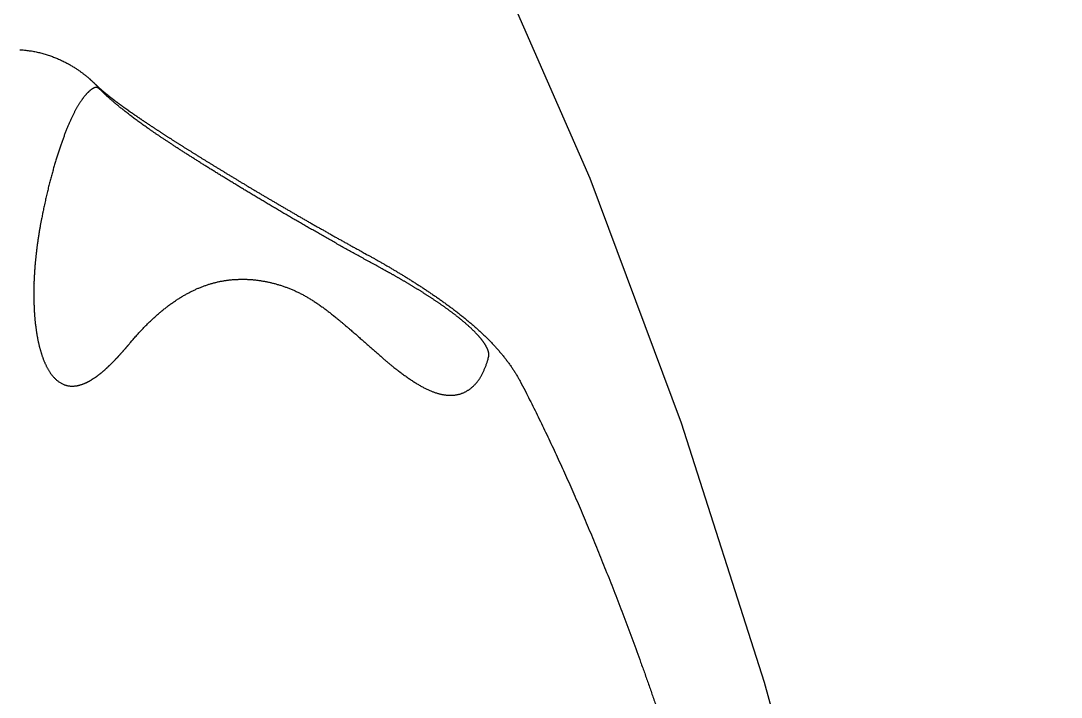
# Model space of a CAD drawing. Extents: x 528 to 612, y 649 to 778.
# Drawn here: x 536.222 to 537.389, y 693.085 to 693.844 of the extents above; entities that cross this region are included whole.
import ezdxf

# ---------------------------------------------------------------- set-up
doc = ezdxf.new("R2010")
doc.units = 0
doc.header["$MEASUREMENT"] = 0
doc.layers.add('1', color=4, linetype='Continuous')

# ---------------------------------------------------------------- blocks, each defined once
blk = doc.blocks.new('5S55RR1')
at = {"layer": '1', "color": 3, "linetype": 'Continuous'}
for points in [[(-73.8014, 94.4572), (-73.8006, 94.4575, -0.000548), (-73.7997, 94.4577, -0.000547), (-73.7989, 94.458, -0.000543), (-73.7981, 94.4583, -0.000536), (-73.7973, 94.4585, -0.000531), (-73.7964, 94.4588, -0.000526), (-73.7956, 94.4591, -0.000521), (-73.7948, 94.4593, -0.000516), (-73.7939, 94.4596, -0.000511), (-73.7931, 94.4598, -0.000506), (-73.7922, 94.4601, -0.000501), (-73.7914, 94.4603, -0.000496), (-73.7905, 94.4606, -0.000492), (-73.7897, 94.4609, -0.000487), (-73.7888, 94.4611, -0.000482), (-73.788, 94.4614, -0.000477), (-73.7871, 94.4616, -0.000473), (-73.7862, 94.4619, -0.000468), (-73.7854, 94.4621, -0.000463), (-73.7845, 94.4624, -0.000458), (-73.7836, 94.4626, -0.000458), (-73.7828, 94.4629, -0.000462), (-73.7819, 94.4631, -0.000466), (-73.781, 94.4634, -0.00047), (-73.7801, 94.4636, -0.000474), (-73.7792, 94.4638, -0.000478), (-73.7783, 94.4641, -0.000482), (-73.7774, 94.4643, -0.000486), (-73.7765, 94.4646, -0.00049), (-73.7757, 94.4648, -0.000494), (-73.7748, 94.465, -0.000497), (-73.7738, 94.4653, -0.000502), (-73.7729, 94.4655, -0.000505), (-73.772, 94.4657, -0.000509), (-73.7711, 94.466, -0.000512), (-73.7702, 94.4662, -0.000516), (-73.7693, 94.4664, -0.00052), (-73.7684, 94.4667, -0.000524), (-73.7675, 94.4669, -0.000527), (-73.7665, 94.4671, -0.000531), (-73.7656, 94.4673, -0.000534), (-73.7647, 94.4676, -0.000538), (-73.7637, 94.4678, -0.000542), (-73.7628, 94.468, -0.000547), (-73.7619, 94.4682, -0.00055), (-73.7609, 94.4684, -0.000554), (-73.76, 94.4686, -0.000558), (-73.759, 94.4689, -0.000562), (-73.7581, 94.4691, -0.000566), (-73.7571, 94.4693, -0.00057), (-73.7562, 94.4695, -0.000573), (-73.7552, 94.4697, -0.000577), (-73.7542, 94.4699, -0.00058), (-73.7533, 94.4701, -0.000584), (-73.7523, 94.4703, -0.000588), (-73.7513, 94.4705, -0.000592), (-73.7504, 94.4707, -0.000595), (-73.7494, 94.4709, -0.000599), (-73.7484, 94.4711, -0.000602), (-73.7474, 94.4713, -0.000605), (-73.7464, 94.4715, -0.00061), (-73.7454, 94.4717, -0.000616), (-73.7444, 94.4719, -0.000622), (-73.7435, 94.472, -0.000629), (-73.7425, 94.4722, -0.000634), (-73.7415, 94.4724, -0.000641), (-73.7405, 94.4726, -0.000646), (-73.7394, 94.4728, -0.000653), (-73.7384, 94.4729, -0.000658), (-73.7374, 94.4731, -0.000664), (-73.7364, 94.4733, -0.000669), (-73.7354, 94.4734, -0.000676), (-73.7344, 94.4736, -0.000681), (-73.7333, 94.4738, -0.000687), (-73.7323, 94.4739, -0.000692), (-73.7313, 94.4741, -0.000697), (-73.7302, 94.4742, -0.000702), (-73.7292, 94.4744, -0.000708), (-73.7282, 94.4745, -0.000713), (-73.7271, 94.4747, -0.000718), (-73.7261, 94.4748, -0.000726), (-73.725, 94.475, -0.00074), (-73.724, 94.4751, -0.000752), (-73.7229, 94.4752, -0.000767), (-73.7218, 94.4754, -0.000779), (-73.7208, 94.4755, -0.000793), (-73.7197, 94.4756, -0.000805), (-73.7186, 94.4758, -0.000819), (-73.7176, 94.4759, -0.00083), (-73.7165, 94.476, -0.000844), (-73.7154, 94.4761, -0.000855), (-73.7143, 94.4762, -0.000868), (-73.7132, 94.4763, -0.000879), (-73.7121, 94.4764, -0.000892), (-73.711, 94.4765, -0.000902), (-73.7099, 94.4766, -0.000915), (-73.7088, 94.4767, -0.000925), (-73.7077, 94.4768, -0.000937), (-73.7066, 94.4769, -0.00095), (-73.7055, 94.477, -0.000967), (-73.7044, 94.477, -0.000982), (-73.7033, 94.4771, -0.001), (-73.7022, 94.4772, -0.001015), (-73.701, 94.4773, -0.001032), (-73.6999, 94.4773, -0.001046), (-73.6988, 94.4774, -0.001062), (-73.6976, 94.4774, -0.001077), (-73.6965, 94.4775, -0.001097), (-73.6953, 94.4775, -0.001115), (-73.6942, 94.4775, -0.001141), (-73.693, 94.4776, -0.001161), (-73.6919, 94.4776, -0.001184), (-73.6907, 94.4776, -0.001204), (-73.6895, 94.4776, -0.001227), (-73.6884, 94.4776, -0.001245), (-73.6872, 94.4776, -0.001266), (-73.686, 94.4776, -0.001294), (-73.6848, 94.4776, -0.001337), (-73.6836, 94.4776, -0.001375), (-73.6824, 94.4776, -0.001419), (-73.6812, 94.4775, -0.001456), (-73.68, 94.4775, -0.001499), (-73.6788, 94.4775, -0.001533), (-73.6776, 94.4774, -0.001572), (-73.6764, 94.4773, -0.001608), (-73.6752, 94.4773, -0.001657), (-73.674, 94.4772, -0.001707), (-73.6727, 94.4771, -0.001777), (-73.6715, 94.477, -0.001833), (-73.6703, 94.4769, -0.001897), (-73.669, 94.4768, -0.00195), (-73.6678, 94.4767, -0.002014), (-73.6665, 94.4765, -0.002062), (-73.6653, 94.4764, -0.002113), (-73.664, 94.4762, -0.002183), (-73.6627, 94.476, -0.002294), (-73.6614, 94.4758, -0.002397), (-73.6602, 94.4756, -0.002525), (-73.6589, 94.4754, -0.002628), (-73.6576, 94.4752, -0.002742), (-73.6563, 94.4749, -0.002834), (-73.655, 94.4747, -0.00294), (-73.6537, 94.4744, -0.003025), (-73.6524, 94.4741, -0.003125), (-73.651, 94.4738, -0.003303), (-73.6497, 94.4734, -0.003618), (-73.6484, 94.4731, -0.003882), (-73.647, 94.4727, -0.004182), (-73.6457, 94.4723, -0.004432), (-73.6443, 94.4718, -0.004717), (-73.643, 94.4714, -0.004942), (-73.6416, 94.4709, -0.005194), (-73.6403, 94.4703, -0.005413), (-73.6389, 94.4698, -0.005688), (-73.6376, 94.4691, -0.006102), (-73.6362, 94.4685, -0.006793), (-73.6349, 94.4678, -0.007355), (-73.6335, 94.467, -0.007996), (-73.6322, 94.4662, -0.008586), (-73.6309, 94.4654, -0.009341), (-73.6296, 94.4645, -0.009893), (-73.6284, 94.4635, -0.010526), (-73.6271, 94.4625, -0.011246), (-73.626, 94.4614, -0.012361), (-73.6249, 94.4602, -0.01311), (-73.6238, 94.459, -0.013609), (-73.6229, 94.4578, -0.013799), (-73.622, 94.4566, -0.013615), (-73.6212, 94.4553, -0.013779), (-73.6206, 94.454, -0.014017), (-73.62, 94.4528, -0.014074), (-73.6195, 94.4515, -0.013388), (-73.619, 94.4503, -0.012933), (-73.6187, 94.4491, -0.012341), (-73.6184, 94.4479, -0.011848), (-73.6182, 94.4467, -0.01103), (-73.618, 94.4456, -0.010436), (-73.6179, 94.4444, -0.009784), (-73.6179, 94.4433, -0.009365), (-73.6178, 94.4422, -0.008961), (-73.6178, 94.4411, -0.008547), (-73.6179, 94.4401, -0.007927), (-73.618, 94.439, -0.007396), (-73.6181, 94.438, -0.006755), (-73.6182, 94.437, -0.006403), (-73.6184, 94.436, -0.006213), (-73.6185, 94.435, -0.006035), (-73.6187, 94.434, -0.005782), (-73.619, 94.433, -0.005561), (-73.6192, 94.4321, -0.005283), (-73.6194, 94.4312, -0.005034), (-73.6197, 94.4302, -0.004728), (-73.62, 94.4293, -0.004457), (-73.6203, 94.4284, -0.004135), (-73.6206, 94.4275, -0.00393), (-73.621, 94.4266, -0.003779), (-73.6213, 94.4257, -0.003645), (-73.6217, 94.4249, -0.003484), (-73.622, 94.424, -0.003342), (-73.6224, 94.4232, -0.003173), (-73.6228, 94.4223, -0.003022), (-73.6232, 94.4215, -0.002843), (-73.6236, 94.4207, -0.002691), (-73.624, 94.4198, -0.002521), (-73.6244, 94.419, -0.002424), (-73.6248, 94.4182, -0.002369), (-73.6252, 94.4174, -0.002318), (-73.6256, 94.4166, -0.002253), (-73.6261, 94.4158, -0.002197), (-73.6265, 94.415, -0.002133), (-73.627, 94.4143, -0.002076), (-73.6274, 94.4135, -0.002009), (-73.6279, 94.4127, -0.00195), (-73.6283, 94.4119, -0.001882), (-73.6288, 94.4112, -0.001822), (-73.6293, 94.4104, -0.001752), (-73.6297, 94.4097, -0.001691), (-73.6302, 94.4089, -0.001621), (-73.6307, 94.4082, -0.001558), (-73.6312, 94.4075, -0.001482), (-73.6317, 94.4067, -0.001429), (-73.6322, 94.406, -0.001381), (-73.6327, 94.4053, -0.001346), (-73.6332, 94.4046, -0.001313), (-73.6337, 94.4039, -0.001282), (-73.6342, 94.4032, -0.001245), (-73.6347, 94.4025, -0.001213), (-73.6352, 94.4018, -0.001176), (-73.6357, 94.4011, -0.001143), (-73.6362, 94.4004, -0.001106), (-73.6367, 94.3997, -0.001072), (-73.6372, 94.399, -0.001034), (-73.6378, 94.3983, -0.001001), (-73.6383, 94.3976, -0.000963), (-73.6388, 94.397, -0.000928), (-73.6393, 94.3963, -0.000888), (-73.6399, 94.3956, -0.000856), (-73.6404, 94.3949, -0.000821), (-73.6409, 94.3943, -0.000796), (-73.6414, 94.3936, -0.000772), (-73.642, 94.393, -0.000751), (-73.6425, 94.3923, -0.000725), (-73.643, 94.3916, -0.000703), (-73.6436, 94.391, -0.000678), (-73.6441, 94.3903, -0.000655), (-73.6446, 94.3897, -0.000629), (-73.6452, 94.3891, -0.000607), (-73.6457, 94.3884, -0.000581), (-73.6462, 94.3878, -0.000558), (-73.6468, 94.3871, -0.000532), (-73.6473, 94.3865, -0.000508), (-73.6479, 94.3859, -0.00048), (-73.6484, 94.3852, -0.000459), (-73.6489, 94.3846, -0.000437), (-73.6495, 94.384, -0.000432), (-73.65, 94.3834, -0.000443), (-73.6505, 94.3828, -0.000458), (-73.6511, 94.3821, -0.00048), (-73.6516, 94.3815, -0.000475), (-73.6522, 94.3809, -0.000451), (-73.6527, 94.3803, -0.000513), (-73.6532, 94.3797, -0.000633), (-73.6538, 94.3791, -0.000483), (-73.6543, 94.3785, -0.000151), (-73.6548, 94.3779, -0.000715), (-73.6554, 94.3773, -0.00128), (-73.6563, 94.3762, -0.000632), (-73.6576, 94.3749, -0.000334)], [(-73.7015, 94.084), (-73.7054, 94.0893, 0.000336), (-73.7093, 94.0945, 0.000339), (-73.7131, 94.0997, 0.000346), (-73.717, 94.1049, 0.000356), (-73.7208, 94.11, 0.000365), (-73.7246, 94.1151, 0.000373), (-73.7284, 94.1201, 0.000382), (-73.7321, 94.1251, 0.000391), (-73.7358, 94.13, 0.000394), (-73.7396, 94.1349, 0.000389), (-73.7433, 94.1398, 0.000386), (-73.7469, 94.1446, 0.000381), (-73.7506, 94.1493, 0.000377), (-73.7542, 94.154, 0.000372), (-73.7578, 94.1587, 0.000369), (-73.7614, 94.1633, 0.000364), (-73.7649, 94.1679, 0.000361), (-73.7684, 94.1725, 0.000358), (-73.7719, 94.1769, 0.000357), (-73.7754, 94.1814, 0.000354), (-73.7788, 94.1858, 0.000353), (-73.7823, 94.1901, 0.00035), (-73.7857, 94.1944, 0.000348), (-73.789, 94.1987, 0.000346), (-73.7924, 94.2029, 0.000344), (-73.7957, 94.207, 0.000341), (-73.7989, 94.2111, 0.00034), (-73.8022, 94.2152, 0.000337), (-73.8054, 94.2192, 0.000336), (-73.8086, 94.2232, 0.000333), (-73.8117, 94.2271, 0.000332), (-73.8149, 94.2309, 0.000329), (-73.818, 94.2347, 0.000331), (-73.821, 94.2385, 0.000338), (-73.8241, 94.2422, 0.000345), (-73.8271, 94.2459, 0.000353), (-73.83, 94.2495, 0.000362), (-73.833, 94.2531, 0.00037), (-73.8359, 94.2566, 0.000379), (-73.8387, 94.2601, 0.000389), (-73.8416, 94.2635, 0.000399), (-73.8444, 94.2668, 0.00041), (-73.8471, 94.2701, 0.000421), (-73.8499, 94.2734, 0.000433), (-73.8526, 94.2766, 0.000446), (-73.8552, 94.2797, 0.000459), (-73.8578, 94.2828, 0.000473), (-73.8604, 94.2859, 0.000488), (-73.863, 94.2889, 0.000505), (-73.8655, 94.2918, 0.000526), (-73.868, 94.2947, 0.000548), (-73.8704, 94.2975, 0.000571), (-73.8728, 94.3003, 0.000597), (-73.8752, 94.303, 0.000623), (-73.8775, 94.3056, 0.000652), (-73.8798, 94.3082, 0.000682), (-73.8821, 94.3108, 0.000715), (-73.8843, 94.3132, 0.00075), (-73.8865, 94.3157, 0.000788), (-73.8886, 94.318, 0.000828), (-73.8907, 94.3203, 0.000872), (-73.8928, 94.3226, 0.000918), (-73.8948, 94.3247, 0.00097), (-73.8968, 94.3269, 0.001028), (-73.8987, 94.3289, 0.00107), (-73.9006, 94.3309, 0.001084), (-73.9025, 94.3329, 0.001102), (-73.9043, 94.3347, 0.001108), (-73.9061, 94.3366, 0.001123), (-73.9078, 94.3383, 0.001131), (-73.9095, 94.34, 0.001148), (-73.9112, 94.3417, 0.001153), (-73.9128, 94.3433, 0.001166), (-73.9144, 94.3448, 0.001167), (-73.9159, 94.3463, 0.001178), (-73.9174, 94.3478, 0.001178), (-73.9189, 94.3491, 0.001188), (-73.9203, 94.3505, 0.001184), (-73.9216, 94.3518, 0.001197), (-73.923, 94.353, 0.001203), (-73.9243, 94.3542, 0.001221), (-73.9255, 94.3553, 0.001226), (-73.9267, 94.3564, 0.001245), (-73.9279, 94.3574, 0.001249), (-73.9291, 94.3584, 0.001267), (-73.9302, 94.3594, 0.00127), (-73.9312, 94.3603, 0.001287), (-73.9322, 94.3612, 0.001288), (-73.9332, 94.362, 0.001304), (-73.9342, 94.3628, 0.0013), (-73.9351, 94.3636, 0.001317), (-73.9359, 94.3643, 0.001317), (-73.9368, 94.3649, 0.001254), (-73.9376, 94.3656, 0.001043), (-73.9383, 94.3662, 0.000829), (-73.939, 94.3667, 0.000516), (-73.9397, 94.3673, 0.000199), (-73.9404, 94.3678, -0.000221), (-73.941, 94.3683, -0.000664), (-73.9416, 94.3687, -0.001237), (-73.9421, 94.3692, -0.001853), (-73.9426, 94.3696, -0.002625), (-73.9431, 94.37, -0.003474), (-73.9435, 94.3704, -0.004511), (-73.9439, 94.3707, -0.005654), (-73.9443, 94.3711, -0.006998), (-73.9446, 94.3714, -0.008588), (-73.9449, 94.3718, -0.010534), (-73.9452, 94.3721, -0.012643), (-73.9455, 94.3724, -0.01495), (-73.9457, 94.3728, -0.017242), (-73.9459, 94.3731, -0.01942), (-73.946, 94.3734, -0.021214), (-73.9461, 94.3738, -0.022463), (-73.9462, 94.3741, -0.022921), (-73.9463, 94.3745, -0.022605), (-73.9463, 94.3748, -0.021479), (-73.9463, 94.3752, -0.019848), (-73.9462, 94.3756, -0.017782), (-73.9462, 94.3761, -0.015579), (-73.9461, 94.3765, -0.013558), (-73.9459, 94.377, -0.012005), (-73.9457, 94.3775, -0.010699), (-73.9456, 94.378, -0.009782), (-73.9453, 94.3786, -0.008917), (-73.9451, 94.3791, -0.008219), (-73.9448, 94.3797, -0.007573), (-73.9444, 94.3803, -0.007077), (-73.9441, 94.3809, -0.006599), (-73.9437, 94.3816, -0.006229), (-73.9432, 94.3822, -0.005863), (-73.9428, 94.3829, -0.005581), (-73.9423, 94.3836, -0.005283), (-73.9417, 94.3843, -0.005042), (-73.9412, 94.3851, -0.004804), (-73.9406, 94.3858, -0.004626), (-73.9399, 94.3866, -0.004444), (-73.9393, 94.3873, -0.004312), (-73.9386, 94.3881, -0.00417), (-73.9378, 94.3889, -0.004069), (-73.937, 94.3897, -0.003962), (-73.9362, 94.3905, -0.003896), (-73.9354, 94.3914, -0.003795), (-73.9345, 94.3922, -0.003701), (-73.9336, 94.393, -0.003573), (-73.9326, 94.3939, -0.003442), (-73.9317, 94.3947, -0.003315), (-73.9306, 94.3956, -0.003212), (-73.9296, 94.3965, -0.003105), (-73.9285, 94.3973, -0.003014), (-73.9274, 94.3982, -0.00292), (-73.9262, 94.3991, -0.002841), (-73.9251, 94.4, -0.002761), (-73.9238, 94.4009, -0.002695), (-73.9226, 94.4018, -0.002604), (-73.9213, 94.4027, -0.002498), (-73.92, 94.4036, -0.002393), (-73.9186, 94.4045, -0.002292), (-73.9172, 94.4054, -0.002195), (-73.9158, 94.4064, -0.002105), (-73.9143, 94.4073, -0.002018), (-73.9128, 94.4082, -0.001937), (-73.9113, 94.4092, -0.001857), (-73.9097, 94.4101, -0.001782), (-73.9082, 94.4111, -0.001712), (-73.9065, 94.412, -0.001651), (-73.9049, 94.413, -0.001597), (-73.9032, 94.4139, -0.001557), (-73.9014, 94.4149, -0.001514), (-73.8997, 94.4159, -0.001474), (-73.8979, 94.4169, -0.001434), (-73.896, 94.4178, -0.001399), (-73.8942, 94.4188, -0.001363), (-73.8923, 94.4198, -0.001331), (-73.8903, 94.4208, -0.001298), (-73.8884, 94.4218, -0.001267), (-73.8864, 94.4228, -0.00124), (-73.8843, 94.4238, -0.001223), (-73.8823, 94.4249, -0.001205), (-73.8802, 94.4259, -0.001192), (-73.878, 94.4269, -0.001177), (-73.8759, 94.4279, -0.001165), (-73.8736, 94.429, -0.00115), (-73.8714, 94.43, -0.00114), (-73.8691, 94.431, -0.001126), (-73.8668, 94.4321, -0.001116), (-73.8645, 94.4331, -0.001104), (-73.8621, 94.4342, -0.001098), (-73.8597, 94.4352, -0.001096), (-73.8573, 94.4363, -0.001106), (-73.8548, 94.4373, -0.00111), (-73.8523, 94.4384, -0.001117), (-73.8497, 94.4394, -0.001122), (-73.8472, 94.4405, -0.001133), (-73.8446, 94.4415, -0.001134), (-73.8419, 94.4426, -0.001134), (-73.8392, 94.4436, -0.001149), (-73.8365, 94.4447, -0.001185), (-73.8338, 94.4457, -0.001146), (-73.831, 94.4468, -0.001059), (-73.8282, 94.4478, -0.001138), (-73.8253, 94.4489, -0.001302), (-73.8224, 94.45, -0.000963), (-73.8196, 94.451, -0.000343), (-73.817, 94.4519, -0.001298), (-73.8136, 94.4531, -0.002107), (-73.8084, 94.4548, -0.000993), (-73.8014, 94.4572, -0.000521)], [(-73.6576, 94.3749), (-73.6592, 94.3731, 0.001837), (-73.6608, 94.3712, 0.001863), (-73.6624, 94.3694, 0.001888), (-73.664, 94.3676, 0.001908), (-73.6656, 94.3658, 0.001931), (-73.6671, 94.364, 0.001953), (-73.6686, 94.3621, 0.001977), (-73.6701, 94.3603, 0.001999), (-73.6715, 94.3585, 0.002023), (-73.6729, 94.3567, 0.002045), (-73.6743, 94.3549, 0.002069), (-73.6757, 94.353, 0.002092), (-73.6771, 94.3512, 0.002116), (-73.6784, 94.3494, 0.002138), (-73.6797, 94.3476, 0.002163), (-73.681, 94.3458, 0.002187), (-73.6822, 94.344, 0.00222), (-73.6835, 94.3421, 0.002261), (-73.6847, 94.3403, 0.002303), (-73.6859, 94.3385, 0.002344), (-73.687, 94.3367, 0.002387), (-73.6882, 94.3349, 0.00243), (-73.6893, 94.3331, 0.002474), (-73.6904, 94.3312, 0.002518), (-73.6914, 94.3294, 0.002563), (-73.6925, 94.3276, 0.002609), (-73.6935, 94.3258, 0.002655), (-73.6944, 94.324, 0.002702), (-73.6954, 94.3222, 0.002749), (-73.6963, 94.3203, 0.002798), (-73.6972, 94.3185, 0.002845), (-73.6981, 94.3167, 0.002892), (-73.699, 94.3149, 0.002934), (-73.6998, 94.3131, 0.00297), (-73.7006, 94.3113, 0.003008), (-73.7014, 94.3095, 0.003045), (-73.7021, 94.3077, 0.003083), (-73.7028, 94.3059, 0.003119), (-73.7035, 94.304, 0.003157), (-73.7042, 94.3022, 0.003193), (-73.7049, 94.3004, 0.00323), (-73.7055, 94.2986, 0.003265), (-73.7061, 94.2968, 0.003301), (-73.7066, 94.295, 0.003336), (-73.7072, 94.2932, 0.003371), (-73.7077, 94.2914, 0.003405), (-73.7081, 94.2896, 0.003438), (-73.7086, 94.2878, 0.003467), (-73.709, 94.286, 0.003492), (-73.7094, 94.2842, 0.003508), (-73.7098, 94.2824, 0.003526), (-73.7101, 94.2806, 0.003542), (-73.7105, 94.2788, 0.003558), (-73.7108, 94.277, 0.003571), (-73.711, 94.2752, 0.003585), (-73.7113, 94.2734, 0.003596), (-73.7115, 94.2716, 0.003607), (-73.7117, 94.2698, 0.003616), (-73.7118, 94.268, 0.003624), (-73.712, 94.2662, 0.00363), (-73.7121, 94.2644, 0.003637), (-73.7121, 94.2626, 0.003642), (-73.7122, 94.2608, 0.003642), (-73.7122, 94.259, 0.003635), (-73.7122, 94.2573, 0.003622), (-73.7122, 94.2555, 0.003596), (-73.7122, 94.2537, 0.003573), (-73.7121, 94.2519, 0.003548), (-73.712, 94.2501, 0.003524), (-73.7119, 94.2484, 0.003495), (-73.7117, 94.2466, 0.003468), (-73.7115, 94.2448, 0.003438), (-73.7113, 94.243, 0.00341), (-73.7111, 94.2413, 0.003377), (-73.7109, 94.2395, 0.003347), (-73.7106, 94.2377, 0.003314), (-73.7103, 94.236, 0.003282), (-73.71, 94.2342, 0.003243), (-73.7096, 94.2324, 0.003225), (-73.7093, 94.2307, 0.003226), (-73.7089, 94.2289, 0.003229), (-73.7085, 94.2272, 0.00324), (-73.708, 94.2254, 0.003244), (-73.7076, 94.2237, 0.003249), (-73.7071, 94.2219, 0.003249), (-73.7066, 94.2202, 0.003251), (-73.706, 94.2184, 0.003249), (-73.7055, 94.2167, 0.003248), (-73.7049, 94.2149, 0.003243), (-73.7043, 94.2132, 0.00324), (-73.7037, 94.2114, 0.003232), (-73.703, 94.2097, 0.003224), (-73.7023, 94.208, 0.003215), (-73.7016, 94.2062, 0.003211), (-73.7009, 94.2045, 0.003213), (-73.7001, 94.2028, 0.003233), (-73.6993, 94.201, 0.003243), (-73.6985, 94.1993, 0.003256), (-73.6977, 94.1976, 0.003261), (-73.6968, 94.1958, 0.003271), (-73.6959, 94.1941, 0.003273), (-73.695, 94.1924, 0.003279), (-73.6941, 94.1907, 0.003277), (-73.6931, 94.189, 0.003279), (-73.6921, 94.1872, 0.003273), (-73.691, 94.1855, 0.003272), (-73.69, 94.1838, 0.003262), (-73.6889, 94.1821, 0.003257), (-73.6877, 94.1804, 0.003245), (-73.6866, 94.1787, 0.003241), (-73.6854, 94.177, 0.003228), (-73.6842, 94.1753, 0.003222), (-73.6829, 94.1736, 0.003209), (-73.6816, 94.1719, 0.003202), (-73.6803, 94.1702, 0.00318), (-73.679, 94.1685, 0.003162), (-73.6776, 94.1668, 0.003127), (-73.6762, 94.1651, 0.003074), (-73.6747, 94.1634, 0.002886), (-73.6732, 94.1618, 0.002601), (-73.6717, 94.1601, 0.00272), (-73.6702, 94.1584, 0.00304), (-73.6685, 94.1567, 0.002269), (-73.667, 94.155, 0.000906), (-73.6656, 94.1536, 0.002915), (-73.6637, 94.1517, 0.004556), (-73.6608, 94.1488, 0.00216), (-73.6568, 94.1451, 0.00115)], [(-73.6568, 94.145), (-73.6545, 94.1429, 0.000762), (-73.6523, 94.1408, 0.0008), (-73.65, 94.1387, 0.000794), (-73.6478, 94.1367, 0.000735), (-73.6455, 94.1347, 0.000695), (-73.6433, 94.1327, 0.000659), (-73.6412, 94.1308, 0.000626), (-73.639, 94.1288, 0.000582), (-73.6369, 94.1269, 0.000545), (-73.6347, 94.1251, 0.0005), (-73.6327, 94.1232, 0.000461), (-73.6306, 94.1214, 0.000414), (-73.6285, 94.1196, 0.000372), (-73.6265, 94.1179, 0.000321), (-73.6245, 94.1161, 0.000276), (-73.6226, 94.1144, 0.000221), (-73.6206, 94.1127, 0.000172), (-73.6187, 94.1111, 0.000112), (-73.6168, 94.1094, 0.000058), (-73.615, 94.1078, -0.000007), (-73.6132, 94.1063, -0.000067), (-73.6114, 94.1047, -0.000138), (-73.6096, 94.1032, -0.000206), (-73.6079, 94.1017, -0.000287), (-73.6062, 94.1003, -0.000361), (-73.6046, 94.0988, -0.000445), (-73.603, 94.0974, -0.00054), (-73.6014, 94.096, -0.000664), (-73.5998, 94.0946, -0.000735), (-73.5983, 94.0933, -0.000766), (-73.5969, 94.092, -0.000999), (-73.5955, 94.0907, -0.001431), (-73.5941, 94.0894, -0.001158), (-73.5928, 94.0882, -0.000265), (-73.5916, 94.0872, -0.002015), (-73.5902, 94.0858, -0.004302), (-73.5882, 94.0839, -0.002364), (-73.5857, 94.0814, -0.001292)], [(-73.5871, 93.9791), (-73.5875, 93.979, -0.012006), (-73.5878, 93.9788, -0.011692), (-73.5882, 93.9787, -0.011246), (-73.5886, 93.9786, -0.010707), (-73.5889, 93.9785, -0.010182), (-73.5893, 93.9785, -0.009689), (-73.5898, 93.9784, -0.00917), (-73.5902, 93.9784, -0.008645), (-73.5906, 93.9783, -0.00824), (-73.5911, 93.9783, -0.007974), (-73.5915, 93.9783, -0.007727), (-73.592, 93.9783, -0.007566), (-73.5925, 93.9784, -0.007344), (-73.593, 93.9784, -0.007145), (-73.5935, 93.9785, -0.006911), (-73.594, 93.9785, -0.006715), (-73.5945, 93.9786, -0.00648), (-73.5951, 93.9787, -0.006276), (-73.5956, 93.9788, -0.006022), (-73.5962, 93.979, -0.005781), (-73.5968, 93.9791, -0.005531), (-73.5974, 93.9793, -0.005317), (-73.598, 93.9795, -0.005092), (-73.5986, 93.9797, -0.0049), (-73.5992, 93.98, -0.004698), (-73.5999, 93.9802, -0.004525), (-73.6005, 93.9805, -0.004343), (-73.6012, 93.9808, -0.004189), (-73.6019, 93.9811, -0.004026), (-73.6026, 93.9814, -0.003889), (-73.6033, 93.9817, -0.003744), (-73.604, 93.9821, -0.003623), (-73.6048, 93.9825, -0.003493), (-73.6055, 93.9829, -0.003382), (-73.6063, 93.9833, -0.003268), (-73.6071, 93.9837, -0.003177), (-73.6079, 93.9842, -0.003061), (-73.6087, 93.9847, -0.002946), (-73.6095, 93.9852, -0.002819), (-73.6103, 93.9857, -0.002694), (-73.6111, 93.9863, -0.002579), (-73.612, 93.9868, -0.002481), (-73.6129, 93.9874, -0.002387), (-73.6137, 93.988, -0.002303), (-73.6146, 93.9886, -0.002224), (-73.6155, 93.9893, -0.002155), (-73.6164, 93.9899, -0.002088), (-73.6173, 93.9906, -0.00203), (-73.6182, 93.9913, -0.001973), (-73.6192, 93.992, -0.001925), (-73.6201, 93.9927, -0.001878), (-73.621, 93.9935, -0.001837), (-73.622, 93.9942, -0.001797), (-73.6229, 93.995, -0.001765), (-73.6239, 93.9958, -0.001716), (-73.6249, 93.9966, -0.001654), (-73.6258, 93.9975, -0.001595), (-73.6268, 93.9983, -0.001538), (-73.6278, 93.9992, -0.001486), (-73.6288, 94, -0.001436), (-73.6297, 94.0009, -0.001392), (-73.6307, 94.0018, -0.001348), (-73.6317, 94.0027, -0.001309), (-73.6327, 94.0036, -0.001271), (-73.6337, 94.0045, -0.001237), (-73.6347, 94.0055, -0.001204), (-73.6357, 94.0064, -0.001174), (-73.6367, 94.0074, -0.001145), (-73.6377, 94.0084, -0.001119), (-73.6387, 94.0093, -0.001095), (-73.6397, 94.0103, -0.001071), (-73.6407, 94.0113, -0.001045), (-73.6417, 94.0123, -0.00102), (-73.6427, 94.0133, -0.000993), (-73.6437, 94.0144, -0.000969), (-73.6447, 94.0154, -0.000944), (-73.6457, 94.0164, -0.000922), (-73.6467, 94.0174, -0.000899), (-73.6477, 94.0185, -0.000879), (-73.6487, 94.0195, -0.000857), (-73.6497, 94.0206, -0.000838), (-73.6507, 94.0216, -0.000818), (-73.6516, 94.0227, -0.0008), (-73.6526, 94.0237, -0.000781), (-73.6536, 94.0248, -0.000765), (-73.6546, 94.0259, -0.000747), (-73.6555, 94.0269, -0.000731), (-73.6565, 94.028, -0.000714), (-73.6575, 94.0291, -0.000701), (-73.6584, 94.0302, -0.000687), (-73.6594, 94.0313, -0.000676), (-73.6603, 94.0323, -0.000662), (-73.6613, 94.0334, -0.000651), (-73.6622, 94.0345, -0.000637), (-73.6632, 94.0356, -0.000626), (-73.6641, 94.0367, -0.000613), (-73.6651, 94.0378, -0.000602), (-73.666, 94.0389, -0.00059), (-73.6669, 94.04, -0.000579), (-73.6678, 94.041, -0.000567), (-73.6688, 94.0421, -0.000556), (-73.6697, 94.0432, -0.000544), (-73.6706, 94.0443, -0.000533), (-73.6715, 94.0454, -0.000521), (-73.6724, 94.0465, -0.000513), (-73.6733, 94.0476, -0.000505), (-73.6742, 94.0487, -0.000499), (-73.6751, 94.0498, -0.000492), (-73.676, 94.0509, -0.000486), (-73.6768, 94.052, -0.000479), (-73.6777, 94.053, -0.000473), (-73.6786, 94.0541, -0.000466), (-73.6795, 94.0552, -0.00046), (-73.6803, 94.0563, -0.000453), (-73.6812, 94.0574, -0.000447), (-73.6821, 94.0585, -0.00044), (-73.6829, 94.0596, -0.000434), (-73.6838, 94.0606, -0.000428), (-73.6846, 94.0617, -0.000422), (-73.6855, 94.0628, -0.000415), (-73.6863, 94.0639, -0.000409), (-73.6871, 94.065, -0.000402), (-73.688, 94.066, -0.000396), (-73.6888, 94.0671, -0.000388), (-73.6896, 94.0682, -0.00038), (-73.6904, 94.0692, -0.00037), (-73.6912, 94.0703, -0.000365), (-73.6921, 94.0714, -0.000363), (-73.6929, 94.0724, -0.000346), (-73.6937, 94.0735, -0.000314), (-73.6945, 94.0745, -0.00034), (-73.6953, 94.0756, -0.000402), (-73.6961, 94.0767, -0.000304), (-73.6968, 94.0777, -0.000101), (-73.6975, 94.0786, -0.000443), (-73.6984, 94.0798, -0.000781), (-73.6997, 94.0816, -0.000387), (-73.7015, 94.084, -0.000205)], [(-73.5856, 94.0812), (-73.5839, 94.0795, -0.001958), (-73.5822, 94.0778, -0.002003), (-73.5805, 94.0761, -0.002059), (-73.5789, 94.0744, -0.002126), (-73.5773, 94.0727, -0.002219), (-73.5757, 94.071, -0.002343), (-73.5742, 94.0693, -0.002473), (-73.5728, 94.0676, -0.002621), (-73.5713, 94.066, -0.002772), (-73.5699, 94.0643, -0.002936), (-73.5686, 94.0627, -0.003106), (-73.5673, 94.0611, -0.003292), (-73.566, 94.0595, -0.003486), (-73.5648, 94.0579, -0.003697), (-73.5637, 94.0563, -0.003916), (-73.5625, 94.0547, -0.004152), (-73.5615, 94.0531, -0.004406), (-73.5605, 94.0516, -0.004688), (-73.5595, 94.05, -0.004931), (-73.5586, 94.0485, -0.005122), (-73.5577, 94.047, -0.005314), (-73.5569, 94.0455, -0.005481), (-73.5561, 94.044, -0.00567), (-73.5554, 94.0425, -0.005854), (-73.5547, 94.041, -0.006054), (-73.5541, 94.0396, -0.006242), (-73.5535, 94.0381, -0.006446), (-73.553, 94.0367, -0.006638), (-73.5525, 94.0353, -0.006844), (-73.5521, 94.0339, -0.007034), (-73.5517, 94.0325, -0.007237), (-73.5513, 94.0311, -0.007421), (-73.551, 94.0297, -0.007616), (-73.5508, 94.0283, -0.007788), (-73.5506, 94.027, -0.007967), (-73.5505, 94.0256, -0.008121), (-73.5503, 94.0243, -0.008278), (-73.5503, 94.023, -0.008408), (-73.5503, 94.0217, -0.008535), (-73.5503, 94.0204, -0.008633), (-73.5504, 94.0191, -0.008725), (-73.5505, 94.0179, -0.008787), (-73.5506, 94.0166, -0.008839), (-73.5508, 94.0154, -0.008859), (-73.5511, 94.0141, -0.008869), (-73.5514, 94.0129, -0.00885), (-73.5517, 94.0117, -0.008813), (-73.5521, 94.0105, -0.008744), (-73.5525, 94.0093, -0.008683), (-73.553, 94.0082, -0.008625), (-73.5535, 94.007, -0.00858), (-73.554, 94.0059, -0.008558), (-73.5546, 94.0047, -0.008499), (-73.5552, 94.0036, -0.008426), (-73.5559, 94.0025, -0.008326), (-73.5566, 94.0014, -0.008223), (-73.5574, 94.0003, -0.008091), (-73.5582, 93.9993, -0.007958), (-73.559, 93.9982, -0.007801), (-73.5599, 93.9972, -0.007648), (-73.5608, 93.9961, -0.007469), (-73.5618, 93.9951, -0.007293), (-73.5628, 93.9941, -0.007111), (-73.5639, 93.9931, -0.006947), (-73.565, 93.9921, -0.006718), (-73.5662, 93.9912, -0.006459), (-73.5674, 93.9902, -0.00628), (-73.5686, 93.9893, -0.006167), (-73.5699, 93.9884, -0.005762), (-73.5713, 93.9875, -0.005193), (-73.5726, 93.9866, -0.005515), (-73.5741, 93.9857, -0.006289), (-73.5756, 93.9848, -0.004572), (-73.5771, 93.984, -0.001552), (-73.5784, 93.9832, -0.006145), (-73.5802, 93.9823, -0.009799), (-73.5832, 93.9809, -0.004495), (-73.5871, 93.9791, -0.002316)], [(-73.5857, 94.0814), (-73.5857, 94.0814, -0.000003), (-73.5857, 94.0814, -0.000003), (-73.5857, 94.0814, -0.000003), (-73.5857, 94.0814, -0.000003), (-73.5857, 94.0813, -0.000003), (-73.5857, 94.0813, -0.000003), (-73.5857, 94.0813, -0.000003), (-73.5857, 94.0813, -0.000003), (-73.5857, 94.0813, -0.000003), (-73.5857, 94.0813, -0.000003), (-73.5857, 94.0813, -0.000003), (-73.5857, 94.0813, -0.000003), (-73.5857, 94.0813, -0.000003), (-73.5857, 94.0813, -0.000003), (-73.5857, 94.0813, -0.000003), (-73.5857, 94.0813, -0.000003), (-73.5857, 94.0813, -0.000003), (-73.5857, 94.0813, -0.000003), (-73.5856, 94.0813, -0.000003), (-73.5856, 94.0813, -0.000003), (-73.5856, 94.0813, -0.000003), (-73.5856, 94.0813, -0.000003), (-73.5856, 94.0813, -0.000003), (-73.5856, 94.0813, -0.000003), (-73.5856, 94.0813, -0.000003), (-73.5856, 94.0813, -0.000003), (-73.5856, 94.0813, -0.000003), (-73.5856, 94.0813, -0.000003), (-73.5856, 94.0813, -0.000003), (-73.5856, 94.0813, -0.000003), (-73.5856, 94.0813, -0.000003), (-73.5856, 94.0813, -0.000003), (-73.5856, 94.0813, -0.000003), (-73.5856, 94.0813, -0.000001), (-73.5856, 94.0813, -0.000004), (-73.5856, 94.0813, -0.000006), (-73.5856, 94.0813, -0.000003), (-73.5856, 94.0813, -0.000002)]]:
    blk.add_lwpolyline(points, format="xyb", dxfattribs=at)
at = {"layer": '1', "color": 2, "linetype": 'Continuous'}
for points in [[(-73.9997, 94.4534, 0.005199), (-73.9992, 94.4508, 0.005194), (-73.9986, 94.4482, 0.005207), (-73.9979, 94.4456, 0.005236), (-73.9972, 94.4431, 0.005196), (-73.9965, 94.4405, 0.005072), (-73.9957, 94.438, 0.005037), (-73.9948, 94.4356, 0.005064), (-73.9939, 94.4331, 0.005098), (-73.993, 94.4307, 0.005131), (-73.992, 94.4283, 0.005106), (-73.991, 94.426, 0.004999), (-73.9899, 94.4237, 0.004923), (-73.9888, 94.4214, 0.004833), (-73.9877, 94.4192, 0.004779), (-73.9865, 94.417, 0.004716), (-73.9853, 94.4149, 0.004695), (-73.9841, 94.4128, 0.004676), (-73.9829, 94.4107, 0.004666), (-73.9816, 94.4088, 0.004621), (-73.9803, 94.4068, 0.004539), (-73.9791, 94.405, 0.004345), (-73.9778, 94.4032, 0.004218), (-73.9765, 94.4014, 0.004067), (-73.9752, 94.3997, 0.003972), (-73.9739, 94.3981, 0.003842), (-73.9726, 94.3965, 0.003765), (-73.9714, 94.395, 0.003643), (-73.9702, 94.3936, 0.003616), (-73.969, 94.3922, 0.003608), (-73.9678, 94.391, 0.00348), (-73.9666, 94.3897, 0.003024), (-73.9655, 94.3886, 0.002755), (-73.9645, 94.3875, 0.002552), (-73.9634, 94.3865, 0.002531), (-73.9624, 94.3855, 0.002652), (-73.9615, 94.3846, 0.002589), (-73.9605, 94.3837, 0.002145), (-73.9597, 94.3829, 0.001928), (-73.9588, 94.3821, 0.001872), (-73.958, 94.3814, 0.001823), (-73.9573, 94.3808, 0.001669), (-73.9566, 94.3801, 0.001562), (-73.9559, 94.3796, 0.001412), (-73.9553, 94.379, 0.0013), (-73.9547, 94.3785, 0.001157), (-73.9541, 94.378, 0.001048), (-73.9536, 94.3776, 0.000897), (-73.9531, 94.3772, 0.000829), (-73.9526, 94.3768, 0.000806), (-73.9521, 94.3764, 0.000774), (-73.9517, 94.3761, 0.00068), (-73.9514, 94.3758, 0.000575), (-73.951, 94.3755, 0.000399), (-73.9506, 94.3752, 0.000282), (-73.9503, 94.375, 0.0002), (-73.95, 94.3747, 0.000163), (-73.9497, 94.3745, 0.000166), (-73.9495, 94.3743, 0.000159), (-73.9492, 94.3741, 0.000129), (-73.949, 94.3739, 0.000102), (-73.9488, 94.3737, 0.000066), (-73.9486, 94.3736, 0.000026), (-73.9484, 94.3734, -0.00003), (-73.9482, 94.3733, -0.000092), (-73.948, 94.3731, -0.000177), (-73.9478, 94.373, -0.000257), (-73.9477, 94.3729, -0.000336), (-73.9476, 94.3728, -0.000391), (-73.9474, 94.3727, -0.000406), (-73.9473, 94.3726, -0.000412), (-73.9472, 94.3725, -0.000408), (-73.947, 94.3723, -0.000406), (-73.9469, 94.3722, -0.000415), (-73.9468, 94.3721, -0.000414), (-73.9466, 94.372, -0.000407), (-73.9465, 94.3719, -0.000392), (-73.9463, 94.3718, -0.000373), (-73.9462, 94.3717, -0.000362), (-73.946, 94.3715, -0.000366), (-73.9459, 94.3714, -0.00037), (-73.9457, 94.3713, -0.000384), (-73.9455, 94.3711, -0.000391), (-73.9454, 94.371, -0.0004), (-73.9452, 94.3708, -0.000404), (-73.945, 94.3707, -0.000412), (-73.9448, 94.3705, -0.000415), (-73.9446, 94.3703, -0.000421), (-73.9444, 94.3702, -0.000423), (-73.9442, 94.37, -0.000428), (-73.944, 94.3698, -0.000429), (-73.9438, 94.3696, -0.000433), (-73.9436, 94.3695, -0.000433), (-73.9434, 94.3693, -0.000437), (-73.9431, 94.3691, -0.000436), (-73.9429, 94.3689, -0.000439), (-73.9427, 94.3687, -0.000438), (-73.9424, 94.3684, -0.00044), (-73.9422, 94.3682, -0.000438), (-73.9419, 94.368, -0.00044), (-73.9417, 94.3678, -0.000438), (-73.9414, 94.3675, -0.000439), (-73.9411, 94.3673, -0.000437), (-73.9408, 94.367, -0.000438), (-73.9406, 94.3668, -0.000436), (-73.9403, 94.3665, -0.000436), (-73.94, 94.3663, -0.000434), (-73.9397, 94.366, -0.000434), (-73.9394, 94.3657, -0.000431), (-73.9391, 94.3654, -0.000431), (-73.9388, 94.3651, -0.000428), (-73.9385, 94.3649, -0.000428), (-73.9381, 94.3646, -0.000425), (-73.9378, 94.3643, -0.000425), (-73.9375, 94.3639, -0.000422), (-73.9371, 94.3636, -0.000421), (-73.9368, 94.3633, -0.000418), (-73.9364, 94.363, -0.000418), (-73.9361, 94.3626, -0.000415), (-73.9357, 94.3623, -0.000414), (-73.9353, 94.3619, -0.000411), (-73.935, 94.3616, -0.00041), (-73.9346, 94.3612, -0.000407), (-73.9342, 94.3608, -0.000406), (-73.9338, 94.3605, -0.000403), (-73.9334, 94.3601, -0.000402), (-73.933, 94.3597, -0.000399), (-73.9326, 94.3593, -0.000397), (-73.9322, 94.3589, -0.000394), (-73.9318, 94.3585, -0.000393), (-73.9314, 94.3581, -0.00039), (-73.9309, 94.3576, -0.000389), (-73.9305, 94.3572, -0.000386), (-73.93, 94.3568, -0.000385), (-73.9296, 94.3563, -0.000382), (-73.9291, 94.3559, -0.00038), (-73.9287, 94.3554, -0.000377), (-73.9282, 94.3549, -0.000376), (-73.9277, 94.3545, -0.000373), (-73.9273, 94.354, -0.000372), (-73.9268, 94.3535, -0.000369), (-73.9263, 94.353, -0.000367), (-73.9258, 94.3525, -0.000364), (-73.9253, 94.352, -0.000363), (-73.9248, 94.3514, -0.00036), (-73.9243, 94.3509, -0.000359), (-73.9238, 94.3504, -0.000356), (-73.9232, 94.3498, -0.000355), (-73.9227, 94.3493, -0.000352), (-73.9222, 94.3487, -0.00035), (-73.9216, 94.3481, -0.000348), (-73.9211, 94.3476, -0.000346), (-73.9205, 94.347, -0.000344), (-73.9199, 94.3464, -0.000342), (-73.9194, 94.3458, -0.00034), (-73.9188, 94.3452, -0.000338), (-73.9182, 94.3446, -0.000335), (-73.9176, 94.3439, -0.000334), (-73.917, 94.3433, -0.000331), (-73.9164, 94.3426, -0.00033), (-73.9158, 94.342, -0.000328), (-73.9152, 94.3413, -0.000326), (-73.9146, 94.3407, -0.000324), (-73.9139, 94.34, -0.000323), (-73.9133, 94.3393, -0.000318), (-73.9127, 94.3386, -0.000312), (-73.912, 94.3379, -0.000306), (-73.9114, 94.3372, -0.000299), (-73.9107, 94.3364, -0.000292), (-73.91, 94.3357, -0.000286), (-73.9094, 94.335, -0.00028), (-73.9087, 94.3342, -0.000274), (-73.908, 94.3335, -0.000269), (-73.9073, 94.3327, -0.000263), (-73.9066, 94.3319, -0.000258), (-73.9059, 94.3311, -0.000253), (-73.9052, 94.3303, -0.000248), (-73.9045, 94.3295, -0.000244), (-73.9037, 94.3287, -0.000239), (-73.903, 94.3279, -0.000235), (-73.9023, 94.3271, -0.000231), (-73.9015, 94.3263, -0.000227), (-73.9008, 94.3254, -0.000223), (-73.9, 94.3246, -0.000219), (-73.8993, 94.3237, -0.000216), (-73.8985, 94.3228, -0.000212), (-73.8977, 94.322, -0.000209), (-73.897, 94.3211, -0.000206), (-73.8962, 94.3202, -0.000202), (-73.8954, 94.3193, -0.000199), (-73.8946, 94.3184, -0.000196), (-73.8938, 94.3175, -0.000194), (-73.893, 94.3165, -0.000191), (-73.8922, 94.3156, -0.000188), (-73.8914, 94.3147, -0.000185), (-73.8905, 94.3137, -0.000183), (-73.8897, 94.3128, -0.00018), (-73.8889, 94.3118, -0.000178), (-73.888, 94.3108, -0.000176), (-73.8872, 94.3099, -0.000174), (-73.8863, 94.3089, -0.000171), (-73.8855, 94.3079, -0.000169), (-73.8846, 94.3069, -0.000167), (-73.8838, 94.3059, -0.000165), (-73.8829, 94.3049, -0.000163), (-73.882, 94.3038, -0.000161), (-73.8811, 94.3028, -0.00016), (-73.8802, 94.3018, -0.000158), (-73.8793, 94.3007, -0.000156), (-73.8785, 94.2997, -0.000155), (-73.8776, 94.2986, -0.000153), (-73.8766, 94.2976, -0.000151), (-73.8757, 94.2965, -0.00015), (-73.8748, 94.2954, -0.000148), (-73.8739, 94.2943, -0.000147), (-73.873, 94.2932, -0.000145), (-73.872, 94.2921, -0.000144), (-73.8711, 94.291, -0.000143), (-73.8702, 94.2899, -0.000141), (-73.8692, 94.2888, -0.00014), (-73.8683, 94.2876, -0.000139), (-73.8673, 94.2865, -0.000138), (-73.8663, 94.2854, -0.000137), (-73.8654, 94.2842, -0.000136), (-73.8644, 94.283, -0.000134), (-73.8634, 94.2819, -0.000133), (-73.8625, 94.2807, -0.000132), (-73.8615, 94.2795, -0.000131), (-73.8605, 94.2783, -0.00013), (-73.8595, 94.2772, -0.00013), (-73.8585, 94.276, -0.000129), (-73.8575, 94.2748, -0.000128), (-73.8565, 94.2735, -0.000127), (-73.8555, 94.2723, -0.000126), (-73.8545, 94.2711, -0.000125), (-73.8535, 94.2699, -0.000124), (-73.8524, 94.2686, -0.000124), (-73.8514, 94.2674, -0.000123), (-73.8504, 94.2662, -0.000122), (-73.8493, 94.2649, -0.000121), (-73.8483, 94.2636, -0.000121), (-73.8473, 94.2624, -0.00012), (-73.8462, 94.2611, -0.000119), (-73.8452, 94.2598, -0.000119), (-73.8441, 94.2585, -0.000118), (-73.8431, 94.2572, -0.000118), (-73.842, 94.2559, -0.000117), (-73.8409, 94.2546, -0.000116), (-73.8399, 94.2533, -0.000116), (-73.8388, 94.252, -0.000115), (-73.8377, 94.2507, -0.000115), (-73.8366, 94.2494, -0.000114), (-73.8355, 94.248, -0.000114), (-73.8344, 94.2467, -0.000113), (-73.8334, 94.2453, -0.000113), (-73.8323, 94.244, -0.000112), (-73.8312, 94.2426, -0.000112), (-73.8301, 94.2413, -0.000112), (-73.8289, 94.2399, -0.000111), (-73.8278, 94.2385, -0.000111), (-73.8267, 94.2372, -0.00011), (-73.8256, 94.2358, -0.00011), (-73.8245, 94.2344, -0.00011), (-73.8234, 94.233, -0.000109), (-73.8222, 94.2316, -0.000109), (-73.8211, 94.2302, -0.000109), (-73.82, 94.2288, -0.000108), (-73.8188, 94.2274, -0.000108), (-73.8177, 94.226, -0.000108), (-73.8166, 94.2245, -0.000108), (-73.8154, 94.2231, -0.000107), (-73.8143, 94.2217, -0.000107), (-73.8131, 94.2202, -0.000107), (-73.8119, 94.2188, -0.000107), (-73.8108, 94.2173, -0.000107), (-73.8096, 94.2159, -0.000106), (-73.8085, 94.2144, -0.000106), (-73.8073, 94.2129, -0.000106), (-73.8061, 94.2115, -0.000106), (-73.805, 94.21, -0.000106), (-73.8038, 94.2085, -0.000105), (-73.8026, 94.207, -0.000105), (-73.8014, 94.2055, -0.000105), (-73.8002, 94.204, -0.000105), (-73.799, 94.2025, -0.000105), (-73.7979, 94.201, -0.000104), (-73.7967, 94.1995, -0.000105), (-73.7955, 94.198, -0.000108), (-73.7943, 94.1965, -0.000111), (-73.7931, 94.195, -0.000115), (-73.7919, 94.1934, -0.000119), (-73.7907, 94.1919, -0.000123), (-73.7895, 94.1904, -0.000126), (-73.7882, 94.1888, -0.00013), (-73.787, 94.1873, -0.000133), (-73.7858, 94.1857, -0.000137), (-73.7846, 94.1842, -0.00014), (-73.7834, 94.1826, -0.000143), (-73.7821, 94.181, -0.000146), (-73.7809, 94.1794, -0.00015), (-73.7797, 94.1778, -0.000152), (-73.7784, 94.1762, -0.000154), (-73.7772, 94.1746, -0.000154), (-73.7759, 94.173, -0.000151), (-73.7747, 94.1714, -0.000148), (-73.7734, 94.1698, -0.000146), (-73.7721, 94.1681, -0.000144), (-73.7709, 94.1665, -0.000141), (-73.7696, 94.1648, -0.000139), (-73.7683, 94.1632, -0.000137), (-73.7671, 94.1615, -0.000135), (-73.7658, 94.1599, -0.000133), (-73.7645, 94.1582, -0.000131), (-73.7632, 94.1565, -0.00013), (-73.7619, 94.1548, -0.000128), (-73.7606, 94.1531, -0.000126), (-73.7593, 94.1515, -0.000124), (-73.7581, 94.1498, -0.000123), (-73.7568, 94.1481, -0.000121), (-73.7555, 94.1464, -0.00012), (-73.7542, 94.1446, -0.000118), (-73.7529, 94.1429, -0.000117), (-73.7516, 94.1412, -0.000116), (-73.7502, 94.1395, -0.000114), (-73.7489, 94.1378, -0.000113), (-73.7476, 94.136, -0.000112), (-73.7463, 94.1343, -0.000111), (-73.745, 94.1326, -0.00011), (-73.7437, 94.1309, -0.000108), (-73.7424, 94.1291, -0.000107), (-73.7411, 94.1274, -0.000107), (-73.7398, 94.1256, -0.000109), (-73.7385, 94.1239, -0.000116), (-73.7371, 94.1221, -0.000129), (-73.7358, 94.1204, -0.000131), (-73.7345, 94.1186, -0.000127), (-73.7332, 94.1169, -0.00015), (-73.7319, 94.1151, -0.000192), (-73.7305, 94.1132, -0.000146), (-73.7292, 94.1115, -0.000043), (-73.728, 94.1099, -0.000225), (-73.7265, 94.1078, -0.000392), (-73.7241, 94.1046, -0.000188), (-73.7209, 94.1004, -0.000097)], [(-73.6569, 94.1451), (-73.6569, 94.1451, 0.000001), (-73.6569, 94.1451, 0.000001), (-73.6569, 94.1451, 0.000001), (-73.6569, 94.1451, 0.000001), (-73.6569, 94.1451, 0.000001), (-73.6569, 94.145, 0.000001), (-73.6569, 94.145, 0.000001), (-73.6569, 94.145, 0.000001), (-73.6568, 94.145, 0.000001), (-73.6568, 94.145, 0.000001), (-73.6568, 94.145, 0.000001), (-73.6568, 94.145, 0.000001), (-73.6568, 94.145, 0.000001), (-73.6568, 94.145, 0.000001), (-73.6568, 94.145, 0.000001), (-73.6568, 94.145, 0.000001), (-73.6568, 94.145, 0.000001), (-73.6568, 94.145, 0.000001), (-73.6568, 94.145, 0.000001), (-73.6568, 94.145, 0.000001), (-73.6568, 94.145, 0.000001), (-73.6568, 94.145, 0.000001), (-73.6568, 94.145, 0.000001), (-73.6568, 94.145, 0.000001), (-73.6568, 94.145, 0.000001), (-73.6568, 94.145, 0.000001), (-73.6568, 94.145, 0.000001), (-73.6568, 94.145, 0.000001), (-73.6568, 94.145, 0.000001), (-73.6568, 94.145, 0.000001), (-73.6568, 94.145, 0.000001), (-73.6568, 94.145, 0.000001), (-73.6568, 94.145, 0.000001), (-73.6568, 94.145, 0), (-73.6568, 94.145, 0.000001), (-73.6568, 94.145, 0.000002), (-73.6568, 94.145, 0.000001), (-73.6568, 94.145, 0.000001)], [(-73.7209, 94.1004), (-73.7199, 94.099, 0.000529), (-73.7188, 94.0976, 0.000536), (-73.7178, 94.0961, 0.000499), (-73.7167, 94.0947, 0.000431), (-73.7156, 94.0932, 0.000381), (-73.7145, 94.0917, 0.000326), (-73.7134, 94.0903, 0.000319), (-73.7123, 94.0888, 0.000362), (-73.7111, 94.0873, 0.00039), (-73.71, 94.0858, 0.000412), (-73.7089, 94.0844, 0.000429), (-73.7077, 94.0829, 0.000447), (-73.7066, 94.0814, 0.000456), (-73.7054, 94.0799, 0.000462), (-73.7042, 94.0784, 0.000468), (-73.703, 94.0768, 0.000476), (-73.7019, 94.0753, 0.000482), (-73.7007, 94.0738, 0.000489), (-73.6994, 94.0723, 0.000494), (-73.6982, 94.0707, 0.000501), (-73.697, 94.0692, 0.000507), (-73.6958, 94.0677, 0.000513), (-73.6945, 94.0661, 0.000518), (-73.6933, 94.0646, 0.000525), (-73.692, 94.063, 0.00053), (-73.6907, 94.0614, 0.000536), (-73.6895, 94.0599, 0.00054), (-73.6882, 94.0583, 0.000545), (-73.6869, 94.0567, 0.000552), (-73.6855, 94.0551, 0.000567), (-73.6842, 94.0535, 0.000582), (-73.6829, 94.0519, 0.000603), (-73.6815, 94.0503, 0.00062), (-73.6802, 94.0487, 0.000639), (-73.6788, 94.0471, 0.000656), (-73.6774, 94.0455, 0.000676), (-73.6761, 94.0439, 0.000693), (-73.6747, 94.0423, 0.000712), (-73.6733, 94.0407, 0.000729), (-73.6718, 94.039, 0.000749), (-73.6704, 94.0374, 0.000765), (-73.669, 94.0358, 0.000785), (-73.6675, 94.0342, 0.000802), (-73.6661, 94.0326, 0.000822), (-73.6646, 94.0309, 0.000839), (-73.6631, 94.0293, 0.000859), (-73.6617, 94.0277, 0.000876), (-73.6602, 94.0261, 0.000896), (-73.6587, 94.0244, 0.000914), (-73.6571, 94.0228, 0.000934), (-73.6556, 94.0212, 0.000952), (-73.6541, 94.0196, 0.000973), (-73.6525, 94.018, 0.000992), (-73.651, 94.0164, 0.001015), (-73.6494, 94.0147, 0.001036), (-73.6478, 94.0131, 0.00106), (-73.6463, 94.0115, 0.001082), (-73.6447, 94.01, 0.001108), (-73.6431, 94.0084, 0.001132), (-73.6415, 94.0068, 0.001159), (-73.6398, 94.0052, 0.001185), (-73.6382, 94.0036, 0.001214), (-73.6366, 94.0021, 0.001241), (-73.635, 94.0005, 0.001273), (-73.6333, 93.999, 0.001302), (-73.6317, 93.9975, 0.001336), (-73.63, 93.996, 0.001368), (-73.6284, 93.9945, 0.001404), (-73.6267, 93.993, 0.001438), (-73.625, 93.9915, 0.001476), (-73.6233, 93.99, 0.001513), (-73.6217, 93.9886, 0.001555), (-73.62, 93.9871, 0.001594), (-73.6183, 93.9857, 0.001639), (-73.6166, 93.9843, 0.001681), (-73.6149, 93.9829, 0.00173), (-73.6132, 93.9816, 0.001775), (-73.6115, 93.9802, 0.001822), (-73.6098, 93.9789, 0.001865), (-73.6081, 93.9775, 0.001909), (-73.6064, 93.9762, 0.00195), (-73.6047, 93.975, 0.001995), (-73.6029, 93.9737, 0.002036), (-73.6012, 93.9725, 0.002079), (-73.5995, 93.9712, 0.002119), (-73.5977, 93.97, 0.002162), (-73.596, 93.9688, 0.002201), (-73.5942, 93.9677, 0.002242), (-73.5925, 93.9665, 0.00228), (-73.5907, 93.9654, 0.00232), (-73.589, 93.9643, 0.002355), (-73.5872, 93.9632, 0.002392), (-73.5854, 93.9621, 0.002428), (-73.5836, 93.961, 0.00247), (-73.5818, 93.96, 0.002494), (-73.58, 93.959, 0.002508), (-73.5782, 93.958, 0.00257), (-73.5764, 93.957, 0.002683), (-73.5745, 93.956, 0.00265), (-73.5727, 93.9551, 0.002515), (-73.5708, 93.9542, 0.002858), (-73.569, 93.9533, 0.003526), (-73.567, 93.9524, 0.002683), (-73.5652, 93.9516, 0.000828), (-73.5636, 93.9508, 0.003967), (-73.5614, 93.9499, 0.007078), (-73.5581, 93.9486, 0.003477), (-73.5537, 93.947, 0.001829)], [(-73.5537, 93.947), (-73.5438, 93.9434, 0.001491), (-73.5337, 93.9399, 0.001475), (-73.5236, 93.9364, 0.00144), (-73.5133, 93.933, 0.001392), (-73.5029, 93.9296, 0.001363), (-73.4925, 93.9262, 0.00134), (-73.482, 93.9229, 0.001315), (-73.4714, 93.9195, 0.001287), (-73.4607, 93.9163, 0.001261), (-73.4498, 93.913, 0.001234), (-73.4389, 93.9098, 0.001207), (-73.4279, 93.9066, 0.001179), (-73.4168, 93.9034, 0.001153), (-73.4056, 93.9003, 0.00113), (-73.3943, 93.8972, 0.001108), (-73.3828, 93.8941, 0.001089), (-73.3713, 93.891, 0.001069), (-73.3597, 93.888, 0.00105), (-73.348, 93.885, 0.001032), (-73.3361, 93.882, 0.001014), (-73.3242, 93.879, 0.000997), (-73.3122, 93.8761, 0.00098), (-73.3001, 93.8732, 0.000964), (-73.2878, 93.8703, 0.000948), (-73.2755, 93.8674, 0.000932), (-73.2631, 93.8646, 0.000918), (-73.2506, 93.8618, 0.000903), (-73.238, 93.859, 0.000889), (-73.2253, 93.8563, 0.000875), (-73.2125, 93.8535, 0.000862), (-73.1996, 93.8508, 0.000849), (-73.1866, 93.8482, 0.000836), (-73.1735, 93.8455, 0.000824)]]:
    blk.add_lwpolyline(points, format="xyb", dxfattribs=at)
blk = doc.blocks.new('2010JETSETTER')
at = {"layer": '1', "color": 2, "linetype": 'Continuous'}
blk.add_lwpolyline([(9.1763, 20.9852), (9.1469, 21.2583), (9.1079, 21.5446), (9.0583, 21.8412), (8.9978, 22.1442), (8.9262, 22.4488), (8.8435, 22.7496), (8.7504, 23.0403), (8.648, 23.3146), (8.5379, 23.5664), (8.422, 23.7898), (8.3025, 23.9803), (8.1818, 24.1343), (8.0623, 24.2499), (7.8351, 24.3657)], dxfattribs=at)
at = {"layer": '1', "xscale": -1, "rotation": 97.75943496355124}
blk.add_blockref('5S55RR1', (111.5881, -37.1107), dxfattribs=at)

msp = doc.modelspace()

# ---------------------------------------------------------------- block references
at = {"layer": '1'}
msp.add_blockref('2010JETSETTER', (528.2128, 670.3522), dxfattribs=at)

doc.saveas('drawing.dxf')
